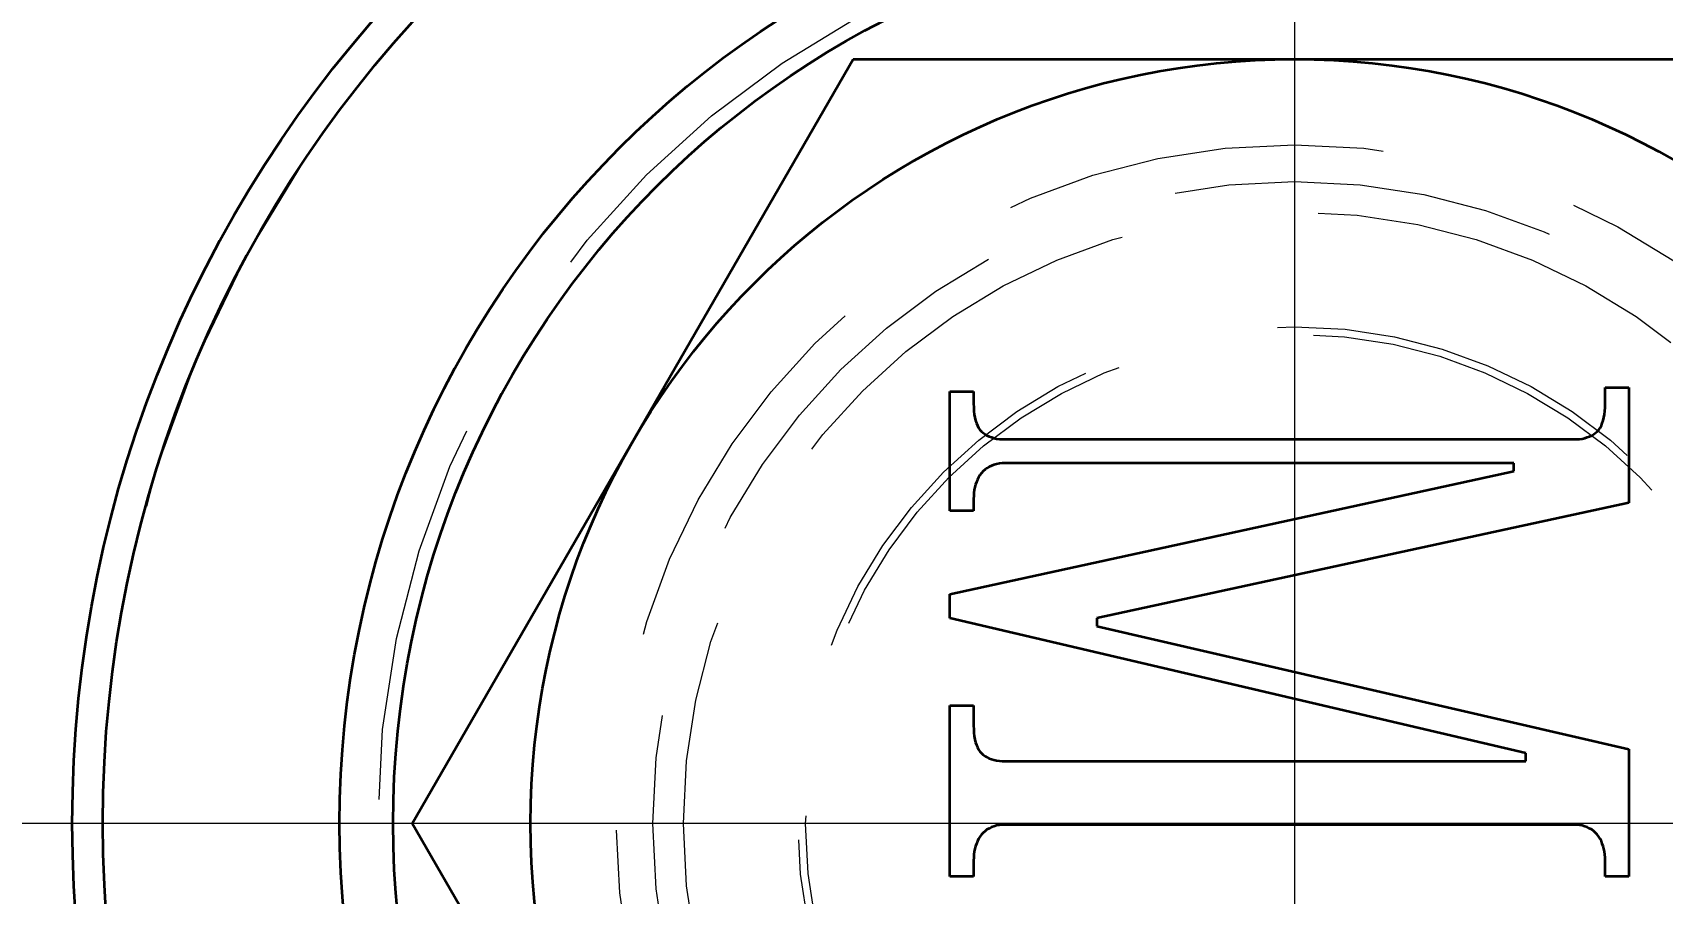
# Model space of a CAD drawing. Header units: millimetres. Extents: x 9439 to 18429, y 1498 to 3280.
# Drawn here: x 9818.16 to 9828.83, y 2878.87 to 2884.51 of the extents above; entities that cross this region are included whole.
import ezdxf

# ---------------------------------------------------------------- set-up
doc = ezdxf.new("R2010")
doc.units = ezdxf.units.MM
doc.linetypes.add('CENTER-HOKUTO', pattern=[23, 20, -1, 1, -1])
doc.linetypes.add('HIDDEN-HOKUTO', pattern=[3.8, 2.5, -1.3])
doc.layers.add('AM_7', color=2, linetype='CENTER-HOKUTO', lineweight=30)
doc.layers.add('AM_HID', color=1, linetype='HIDDEN-HOKUTO', lineweight=25)
doc.layers.add('word_dim', color=253, linetype='Continuous')
doc.styles.get("Standard").update_dxf_attribs({"font": 'romans.shx', "bigfont": 'bigfont.shx'})
doc.dimstyles.new('RS1-6', dxfattribs={"dimscale": 6, "dimtxt": 3.5, "dimasz": 3, "dimexe": 1, "dimexo": 0, "dimgap": 1, "dimtad": 3, "dimdsep": 46, "dimtxsty": 'Standard', "dimblk1": 'OPEN', "dimblk2": 'OPEN', "dimsah": 1, "dimcen": 0, "dimclrd": 256, "dimclre": 256, "dimclrt": 3, "dimadec": 0, "dimazin": 0, "dimtfac": 1, "dimtmove": 0, "dimatfit": 3, "dimldrblk": 'OPEN', "dimfxl": 0, "dimtolj": 1, "dimtzin": 0, "dimarcsym": 0})

# ---------------------------------------------------------------- blocks, each defined once
blk = doc.blocks.new('_Open')
at = {"color": 0, "lineweight": -2}
for p, q in [((-1, 0.16667), (0, 0)), ((-1, -0.16667), (0, 0)), ((0, 0), (-1, 0))]:
    blk.add_line(p, q, dxfattribs=at)
blk = doc.blocks.new('*D268')
at = {"layer": 'DEFPOINTS', "color": 0, "linetype": 'Continuous', "ltscale": 2}
for p in [(10571.049, 3021.932), (10571.049, 2849.659), (9753.733, 2829.082)]:
    blk.add_point(p, dxfattribs=at)
at = {"layer": 'word_dim', "linetype": 'Continuous', "lineweight": -2, "ltscale": 2}
for p, q in [((9753.733, 2829.082), (9753.733, 3027.932)), ((10571.049, 2849.659), (10571.049, 3027.932)), ((9771.733, 3021.932), (10553.049, 3021.932))]:
    blk.add_line(p, q, dxfattribs=at)
at = {"layer": 'word_dim', "linetype": 'Continuous', "lineweight": -2, "ltscale": 2, "xscale": 18, "yscale": 18, "zscale": 18, "rotation": 180}
blk.add_blockref('_Open', (9753.733, 3021.932), dxfattribs=at)
at = {"layer": 'word_dim', "linetype": 'Continuous', "lineweight": -2, "ltscale": 2, "xscale": 18, "yscale": 18, "zscale": 18}
blk.add_blockref('_Open', (10571.049, 3021.932), dxfattribs=at)
at = {"layer": 'word_dim', "color": 3, "linetype": 'Continuous', "ltscale": 2, "insert": (10162.391, 3038.432), "char_height": 21, "attachment_point": 5}
blk.add_mtext('\\A1;817.32', dxfattribs=at)

msp = doc.modelspace()

# ---------------------------------------------------------------- linework, layer by layer
at = {"color": 7, "lineweight": 35, "ltscale": 0.144319}
for p, q in [((9820.649, 2879.332), (9823.535, 2884.332)), ((9823.535, 2874.332), (9820.649, 2879.332))]:
    msp.add_line(p, q, dxfattribs=at)
at = {"color": 7, "lineweight": 35, "ltscale": 0.072244}
for p, q in [((9823.535, 2884.332), (9826.424, 2884.332)), ((9826.424, 2884.332), (9829.314, 2884.332))]:
    msp.add_line(p, q, dxfattribs=at)
at = {"color": 7, "lineweight": 35, "ltscale": 0.019501}
msp.add_line((9824.167, 2881.377), (9824.167, 2882.157), dxfattribs=at)
at = {"color": 7, "lineweight": 35, "ltscale": 0.0039}
for p, q in [((9824.167, 2882.157), (9824.323, 2882.157)), ((9824.323, 2881.377), (9824.167, 2881.377)), ((9824.167, 2880.103), (9824.323, 2880.103)), ((9824.323, 2878.985), (9824.167, 2878.985))]:
    msp.add_line(p, q, dxfattribs=at)
at = {"color": 7, "lineweight": 35, "ltscale": 0.00195}
for p, q in [((9824.323, 2882.157), (9824.323, 2882.079)), ((9824.323, 2881.455), (9824.323, 2881.377))]:
    msp.add_line(p, q, dxfattribs=at)
at = {"color": 7, "lineweight": 35, "ltscale": 0.002599}
for p, q in [((9828.457, 2882.079), (9828.457, 2882.183)), ((9824.323, 2879.089), (9824.323, 2878.985)), ((9828.457, 2878.985), (9828.457, 2879.089))]:
    msp.add_line(p, q, dxfattribs=at)
at = {"color": 7, "lineweight": 35, "ltscale": 0.003899}
for p, q in [((9828.457, 2882.183), (9828.613, 2882.183)), ((9828.613, 2878.985), (9828.457, 2878.985))]:
    msp.add_line(p, q, dxfattribs=at)
at = {"color": 7, "lineweight": 35, "ltscale": 0.018849}
msp.add_line((9828.613, 2882.183), (9828.613, 2881.429), dxfattribs=at)
at = {"color": 7, "lineweight": 35, "ltscale": 0.000631863}
for p, q in [((9824.323, 2882.079), (9824.324, 2882.053)), ((9828.457, 2882.053), (9828.457, 2882.079))]:
    msp.add_line(p, q, dxfattribs=at)
at = {"color": 7, "lineweight": 35, "ltscale": 0.000591746}
msp.add_line((9824.324, 2882.053), (9824.325, 2882.03), dxfattribs=at)
at = {"color": 7, "lineweight": 35, "ltscale": 0.000591846}
msp.add_line((9828.455, 2882.03), (9828.457, 2882.053), dxfattribs=at)
at = {"color": 7, "lineweight": 35, "ltscale": 0.000556251}
for p, q in [((9824.325, 2882.03), (9824.328, 2882.008)), ((9824.325, 2879.924), (9824.328, 2879.902))]:
    msp.add_line(p, q, dxfattribs=at)
at = {"color": 7, "lineweight": 35, "ltscale": 0.000522042}
msp.add_line((9824.328, 2882.008), (9824.331, 2881.987), dxfattribs=at)
at = {"color": 7, "lineweight": 35, "ltscale": 0.000487396}
for p, q in [((9824.331, 2881.987), (9824.336, 2881.968)), ((9828.444, 2881.968), (9828.449, 2881.987))]:
    msp.add_line(p, q, dxfattribs=at)
at = {"color": 7, "lineweight": 35, "ltscale": 0.000458894}
for p, q in [((9824.336, 2881.968), (9824.342, 2881.951)), ((9828.438, 2881.951), (9828.444, 2881.968))]:
    msp.add_line(p, q, dxfattribs=at)
at = {"color": 7, "lineweight": 35, "ltscale": 0.000431972}
msp.add_line((9824.342, 2881.951), (9824.349, 2881.935), dxfattribs=at)
at = {"color": 7, "lineweight": 35, "ltscale": 0.000431371}
msp.add_line((9828.432, 2881.935), (9828.438, 2881.951), dxfattribs=at)
at = {"color": 7, "lineweight": 35, "ltscale": 0.000522308}
msp.add_line((9828.449, 2881.987), (9828.452, 2882.008), dxfattribs=at)
at = {"color": 7, "lineweight": 35, "ltscale": 0.000556073}
msp.add_line((9828.452, 2882.008), (9828.455, 2882.03), dxfattribs=at)
at = {"color": 7, "lineweight": 35, "ltscale": 0.000406254}
msp.add_line((9824.349, 2881.935), (9824.356, 2881.921), dxfattribs=at)
at = {"color": 7, "lineweight": 35, "ltscale": 0.000388144}
for p, q in [((9824.356, 2881.921), (9824.365, 2881.908)), ((9828.415, 2881.908), (9828.424, 2881.921)), ((9824.356, 2879.815), (9824.365, 2879.802))]:
    msp.add_line(p, q, dxfattribs=at)
at = {"color": 7, "lineweight": 35, "ltscale": 0.00037293}
for p, q in [((9824.365, 2881.908), (9824.375, 2881.897)), ((9828.405, 2881.897), (9828.415, 2881.908)), ((9824.365, 2879.802), (9824.375, 2879.791))]:
    msp.add_line(p, q, dxfattribs=at)
at = {"color": 7, "lineweight": 35, "ltscale": 0.000368382}
for p, q in [((9824.375, 2881.897), (9824.386, 2881.887)), ((9824.375, 2879.791), (9824.386, 2879.781))]:
    msp.add_line(p, q, dxfattribs=at)
at = {"color": 7, "lineweight": 35, "ltscale": 0.000372017}
for p, q in [((9824.386, 2881.887), (9824.398, 2881.878)), ((9824.386, 2879.781), (9824.398, 2879.772))]:
    msp.add_line(p, q, dxfattribs=at)
at = {"color": 7, "lineweight": 35, "ltscale": 0.000379183}
msp.add_line((9824.398, 2881.878), (9824.411, 2881.87), dxfattribs=at)
at = {"color": 7, "lineweight": 35, "ltscale": 0.000389685}
for p, q in [((9824.411, 2881.87), (9824.425, 2881.863)), ((9828.355, 2881.863), (9828.369, 2881.87)), ((9824.411, 2879.764), (9824.425, 2879.757))]:
    msp.add_line(p, q, dxfattribs=at)
at = {"color": 7, "lineweight": 35, "ltscale": 0.000402722}
for p, q in [((9824.425, 2881.863), (9824.44, 2881.858)), ((9828.34, 2881.858), (9828.355, 2881.863))]:
    msp.add_line(p, q, dxfattribs=at)
at = {"color": 7, "lineweight": 35, "ltscale": 0.000419617}
for p, q in [((9824.44, 2881.858), (9824.456, 2881.853)), ((9824.44, 2879.752), (9824.456, 2879.747))]:
    msp.add_line(p, q, dxfattribs=at)
at = {"color": 7, "lineweight": 35, "ltscale": 0.000438121}
for p, q in [((9824.456, 2881.853), (9824.473, 2881.849)), ((9828.307, 2881.849), (9828.324, 2881.853)), ((9824.456, 2879.747), (9824.473, 2879.743))]:
    msp.add_line(p, q, dxfattribs=at)
at = {"color": 7, "lineweight": 35, "ltscale": 0.000459421}
for p, q in [((9824.473, 2881.849), (9824.492, 2881.847)), ((9828.289, 2881.847), (9828.307, 2881.849)), ((9824.473, 2879.743), (9824.492, 2879.741))]:
    msp.add_line(p, q, dxfattribs=at)
at = {"color": 7, "lineweight": 35, "ltscale": 0.000482163}
for p, q in [((9824.492, 2881.847), (9824.511, 2881.845)), ((9828.269, 2881.845), (9828.289, 2881.847)), ((9824.492, 2879.741), (9824.511, 2879.739))]:
    msp.add_line(p, q, dxfattribs=at)
at = {"color": 7, "lineweight": 35, "ltscale": 0.000508303}
for p, q in [((9824.511, 2881.845), (9824.531, 2881.845)), ((9824.511, 2879.739), (9824.531, 2879.739))]:
    msp.add_line(p, q, dxfattribs=at)
at = {"color": 7, "lineweight": 35, "ltscale": 0.09295}
for p, q in [((9824.531, 2881.845), (9828.249, 2881.845)), ((9828.249, 2879.323), (9824.531, 2879.323))]:
    msp.add_line(p, q, dxfattribs=at)
at = {"color": 7, "lineweight": 35, "ltscale": 0.000506778}
msp.add_line((9828.249, 2881.845), (9828.269, 2881.845), dxfattribs=at)
at = {"color": 7, "lineweight": 35, "ltscale": 0.000421082}
for p, q in [((9828.324, 2881.853), (9828.34, 2881.858)), ((9824.356, 2879.23), (9824.349, 2879.215))]:
    msp.add_line(p, q, dxfattribs=at)
at = {"color": 7, "lineweight": 35, "ltscale": 0.000377876}
msp.add_line((9828.369, 2881.87), (9828.382, 2881.878), dxfattribs=at)
at = {"color": 7, "lineweight": 35, "ltscale": 0.000373245}
msp.add_line((9828.382, 2881.878), (9828.394, 2881.887), dxfattribs=at)
at = {"color": 7, "lineweight": 35, "ltscale": 0.000367252}
msp.add_line((9828.394, 2881.887), (9828.405, 2881.897), dxfattribs=at)
at = {"color": 7, "lineweight": 35, "ltscale": 0.000406984}
msp.add_line((9828.424, 2881.921), (9828.432, 2881.935), dxfattribs=at)
at = {"color": 7, "lineweight": 35, "ltscale": 0.094474}
msp.add_line((9824.167, 2880.831), (9827.859, 2881.637), dxfattribs=at)
at = {"color": 7, "lineweight": 35, "ltscale": 0.000415658}
for p, q in [((9824.375, 2881.624), (9824.365, 2881.61)), ((9824.375, 2879.258), (9824.365, 2879.244)), ((9828.415, 2879.244), (9828.405, 2879.258))]:
    msp.add_line(p, q, dxfattribs=at)
at = {"color": 7, "lineweight": 35, "ltscale": 0.000411832}
msp.add_line((9824.386, 2881.636), (9824.375, 2881.624), dxfattribs=at)
at = {"color": 7, "lineweight": 35, "ltscale": 0.00040709}
for p, q in [((9824.398, 2881.647), (9824.386, 2881.636)), ((9824.398, 2879.281), (9824.386, 2879.27))]:
    msp.add_line(p, q, dxfattribs=at)
at = {"color": 7, "lineweight": 35, "ltscale": 0.000406494}
for p, q in [((9824.411, 2881.657), (9824.398, 2881.647)), ((9824.411, 2879.291), (9824.398, 2879.281))]:
    msp.add_line(p, q, dxfattribs=at)
at = {"color": 7, "lineweight": 35, "ltscale": 0.000410064}
msp.add_line((9824.425, 2881.665), (9824.411, 2881.657), dxfattribs=at)
at = {"color": 7, "lineweight": 35, "ltscale": 0.000417037}
for p, q in [((9824.44, 2881.672), (9824.425, 2881.665)), ((9824.44, 2879.306), (9824.425, 2879.299)), ((9828.355, 2879.299), (9828.34, 2879.306))]:
    msp.add_line(p, q, dxfattribs=at)
at = {"color": 7, "lineweight": 35, "ltscale": 0.00042812}
msp.add_line((9824.456, 2881.678), (9824.44, 2881.672), dxfattribs=at)
at = {"color": 7, "lineweight": 35, "ltscale": 0.000443782}
msp.add_line((9824.473, 2881.683), (9824.456, 2881.678), dxfattribs=at)
at = {"color": 7, "lineweight": 35, "ltscale": 0.000461848}
msp.add_line((9824.492, 2881.686), (9824.473, 2881.683), dxfattribs=at)
at = {"color": 7, "lineweight": 35, "ltscale": 0.000483126}
for p, q in [((9824.511, 2881.688), (9824.492, 2881.686)), ((9824.511, 2879.322), (9824.492, 2879.32)), ((9828.289, 2879.32), (9828.269, 2879.322))]:
    msp.add_line(p, q, dxfattribs=at)
at = {"color": 7, "lineweight": 35, "ltscale": 0.000508395}
for p, q in [((9824.531, 2881.689), (9824.511, 2881.688)), ((9824.531, 2879.323), (9824.511, 2879.322))]:
    msp.add_line(p, q, dxfattribs=at)
at = {"color": 7, "lineweight": 35, "ltscale": 0.0832}
msp.add_line((9827.859, 2881.689), (9824.531, 2881.689), dxfattribs=at)
at = {"color": 7, "lineweight": 35, "ltscale": 0.0013}
for p, q in [((9827.859, 2881.637), (9827.859, 2881.689)), ((9827.937, 2879.739), (9827.937, 2879.791))]:
    msp.add_line(p, q, dxfattribs=at)
at = {"color": 7, "lineweight": 35, "ltscale": 0.000460545}
msp.add_line((9824.331, 2881.532), (9824.328, 2881.514), dxfattribs=at)
at = {"color": 7, "lineweight": 35, "ltscale": 0.000447522}
msp.add_line((9824.336, 2881.549), (9824.331, 2881.532), dxfattribs=at)
at = {"color": 7, "lineweight": 35, "ltscale": 0.000437185}
msp.add_line((9824.342, 2881.565), (9824.336, 2881.549), dxfattribs=at)
at = {"color": 7, "lineweight": 35, "ltscale": 0.000429171}
for p, q in [((9824.349, 2881.581), (9824.342, 2881.565)), ((9824.349, 2879.215), (9824.342, 2879.199))]:
    msp.add_line(p, q, dxfattribs=at)
at = {"color": 7, "lineweight": 35, "ltscale": 0.000419728}
msp.add_line((9824.356, 2881.596), (9824.349, 2881.581), dxfattribs=at)
at = {"color": 7, "lineweight": 35, "ltscale": 0.000418753}
msp.add_line((9824.365, 2881.61), (9824.356, 2881.596), dxfattribs=at)
at = {"color": 7, "lineweight": 35, "ltscale": 0.000511354}
for p, q in [((9824.324, 2881.475), (9824.323, 2881.455)), ((9824.324, 2879.109), (9824.323, 2879.089)), ((9828.457, 2879.089), (9828.457, 2879.109))]:
    msp.add_line(p, q, dxfattribs=at)
at = {"color": 7, "lineweight": 35, "ltscale": 0.00049129}
msp.add_line((9824.325, 2881.495), (9824.324, 2881.475), dxfattribs=at)
at = {"color": 7, "lineweight": 35, "ltscale": 0.00047604}
for p, q in [((9824.328, 2881.514), (9824.325, 2881.495)), ((9824.328, 2879.148), (9824.325, 2879.129))]:
    msp.add_line(p, q, dxfattribs=at)
at = {"color": 7, "lineweight": 35, "ltscale": 0.089115}
msp.add_line((9828.613, 2881.429), (9825.129, 2880.675), dxfattribs=at)
at = {"color": 7, "lineweight": 35, "ltscale": 0.003902}
msp.add_line((9824.167, 2880.675), (9824.167, 2880.831), dxfattribs=at)
at = {"color": 7, "lineweight": 35, "ltscale": 0.096807}
msp.add_line((9827.937, 2879.791), (9824.167, 2880.675), dxfattribs=at)
at = {"color": 7, "lineweight": 35, "ltscale": 0.001299}
msp.add_line((9825.129, 2880.675), (9825.129, 2880.623), dxfattribs=at)
at = {"color": 7, "lineweight": 35, "ltscale": 0.089399}
msp.add_line((9825.129, 2880.623), (9828.613, 2879.817), dxfattribs=at)
at = {"color": 7, "lineweight": 35, "ltscale": 0.02795}
msp.add_line((9824.167, 2878.985), (9824.167, 2880.103), dxfattribs=at)
at = {"color": 7, "lineweight": 35, "ltscale": 0.00325}
msp.add_line((9824.323, 2880.103), (9824.323, 2879.973), dxfattribs=at)
at = {"color": 7, "lineweight": 35, "ltscale": 0.000630338}
msp.add_line((9824.323, 2879.973), (9824.324, 2879.947), dxfattribs=at)
at = {"color": 7, "lineweight": 35, "ltscale": 0.000593269}
msp.add_line((9824.324, 2879.947), (9824.325, 2879.924), dxfattribs=at)
at = {"color": 7, "lineweight": 35, "ltscale": 0.000520539}
msp.add_line((9824.328, 2879.902), (9824.331, 2879.881), dxfattribs=at)
at = {"color": 7, "lineweight": 35, "ltscale": 0.000490358}
msp.add_line((9824.331, 2879.881), (9824.336, 2879.862), dxfattribs=at)
at = {"color": 7, "lineweight": 35, "ltscale": 0.000457443}
msp.add_line((9824.336, 2879.862), (9824.342, 2879.845), dxfattribs=at)
at = {"color": 7, "lineweight": 35, "ltscale": 0.000430571}
msp.add_line((9824.342, 2879.845), (9824.349, 2879.829), dxfattribs=at)
at = {"color": 7, "lineweight": 35, "ltscale": 0.000407595}
msp.add_line((9824.349, 2879.829), (9824.356, 2879.815), dxfattribs=at)
at = {"color": 7, "lineweight": 35, "ltscale": 0.020799}
msp.add_line((9828.613, 2879.817), (9828.613, 2878.985), dxfattribs=at)
at = {"color": 7, "lineweight": 35, "ltscale": 0.0003784}
msp.add_line((9824.398, 2879.772), (9824.411, 2879.764), dxfattribs=at)
at = {"color": 7, "lineweight": 35, "ltscale": 0.000403262}
msp.add_line((9824.425, 2879.757), (9824.44, 2879.752), dxfattribs=at)
at = {"color": 7, "lineweight": 35, "ltscale": 0.08515}
msp.add_line((9824.531, 2879.739), (9827.937, 2879.739), dxfattribs=at)
at = {"color": 7, "lineweight": 35, "ltscale": 0.000409277}
for p, q in [((9824.425, 2879.299), (9824.411, 2879.291)), ((9828.369, 2879.291), (9828.355, 2879.299))]:
    msp.add_line(p, q, dxfattribs=at)
at = {"color": 7, "lineweight": 35, "ltscale": 0.000428639}
msp.add_line((9824.456, 2879.312), (9824.44, 2879.306), dxfattribs=at)
at = {"color": 7, "lineweight": 35, "ltscale": 0.000443391}
for p, q in [((9824.473, 2879.317), (9824.456, 2879.312)), ((9828.324, 2879.312), (9828.307, 2879.317))]:
    msp.add_line(p, q, dxfattribs=at)
at = {"color": 7, "lineweight": 35, "ltscale": 0.000462117}
for p, q in [((9824.492, 2879.32), (9824.473, 2879.317)), ((9828.307, 2879.317), (9828.289, 2879.32))]:
    msp.add_line(p, q, dxfattribs=at)
at = {"color": 7, "lineweight": 35, "ltscale": 0.00050687}
msp.add_line((9828.269, 2879.322), (9828.249, 2879.323), dxfattribs=at)
at = {"color": 7, "lineweight": 35, "ltscale": 0.000430073}
msp.add_line((9828.34, 2879.306), (9828.324, 2879.312), dxfattribs=at)
at = {"color": 7, "lineweight": 35, "ltscale": 0.000405275}
msp.add_line((9828.382, 2879.281), (9828.369, 2879.291), dxfattribs=at)
at = {"color": 7, "lineweight": 35, "ltscale": 0.000408212}
msp.add_line((9828.394, 2879.27), (9828.382, 2879.281), dxfattribs=at)
at = {"color": 7, "lineweight": 35, "ltscale": 0.000448995}
for p, q in [((9824.336, 2879.183), (9824.331, 2879.166)), ((9828.449, 2879.166), (9828.444, 2879.183))]:
    msp.add_line(p, q, dxfattribs=at)
at = {"color": 7, "lineweight": 35, "ltscale": 0.000435742}
for p, q in [((9824.342, 2879.199), (9824.336, 2879.183)), ((9828.444, 2879.183), (9828.438, 2879.199))]:
    msp.add_line(p, q, dxfattribs=at)
at = {"color": 7, "lineweight": 35, "ltscale": 0.000417458}
for p, q in [((9824.365, 2879.244), (9824.356, 2879.23)), ((9828.424, 2879.23), (9828.415, 2879.244))]:
    msp.add_line(p, q, dxfattribs=at)
at = {"color": 7, "lineweight": 35, "ltscale": 0.000412975}
msp.add_line((9824.386, 2879.27), (9824.375, 2879.258), dxfattribs=at)
at = {"color": 7, "lineweight": 35, "ltscale": 0.000411968}
msp.add_line((9828.405, 2879.258), (9828.394, 2879.27), dxfattribs=at)
at = {"color": 7, "lineweight": 35, "ltscale": 0.000421786}
msp.add_line((9828.432, 2879.215), (9828.424, 2879.23), dxfattribs=at)
at = {"color": 7, "lineweight": 35, "ltscale": 0.000428566}
msp.add_line((9828.438, 2879.199), (9828.432, 2879.215), dxfattribs=at)
at = {"color": 7, "lineweight": 35, "ltscale": 0.000492812}
msp.add_line((9824.325, 2879.129), (9824.324, 2879.109), dxfattribs=at)
at = {"color": 7, "lineweight": 35, "ltscale": 0.000459049}
msp.add_line((9824.331, 2879.166), (9824.328, 2879.148), dxfattribs=at)
at = {"color": 7, "lineweight": 35, "ltscale": 0.00045935}
msp.add_line((9828.452, 2879.148), (9828.449, 2879.166), dxfattribs=at)
at = {"color": 7, "lineweight": 35, "ltscale": 0.000475832}
msp.add_line((9828.455, 2879.129), (9828.452, 2879.148), dxfattribs=at)
at = {"color": 7, "lineweight": 35, "ltscale": 0.000492932}
msp.add_line((9828.457, 2879.109), (9828.455, 2879.129), dxfattribs=at)
at = {"color": 7, "lineweight": 35}
for radius in [8, 7.8, 6.25, 5.9, 5]:
    msp.add_circle((9826.424, 2879.332), radius, dxfattribs=at)
at = {"layer": 'AM_7', "color": 2, "lineweight": 13}
for p, q in [((9826.424, 2889.732), (9826.424, 2868.932)), ((9836.825, 2879.332), (9816.024, 2879.332))]:
    msp.add_line(p, q, dxfattribs=at)
at = {"layer": 'AM_HID', "color": 1, "lineweight": 13}
for radius in [7.8, 6, 4.44, 4.2, 4.2, 4, 3.25, 3.2]:
    msp.add_circle((9826.424, 2879.332), radius, dxfattribs=at)

# ---------------------------------------------------------------- dimensions: what is measured, and where the dimension line sits
at = {"layer": 'word_dim', "linetype": 'Continuous', "ltscale": 2}
dim = msp.add_linear_dim(base=(10571.049, 3021.932), p1=(9753.733, 2829.082), p2=(10571.049, 2849.659), dimstyle='RS1-6', dxfattribs=at)
dim.commit()
dim.dimension.update_dxf_attribs({"geometry": '*D268', "text_midpoint": (10162.391, 3038.432)})

doc.saveas('drawing.dxf')
